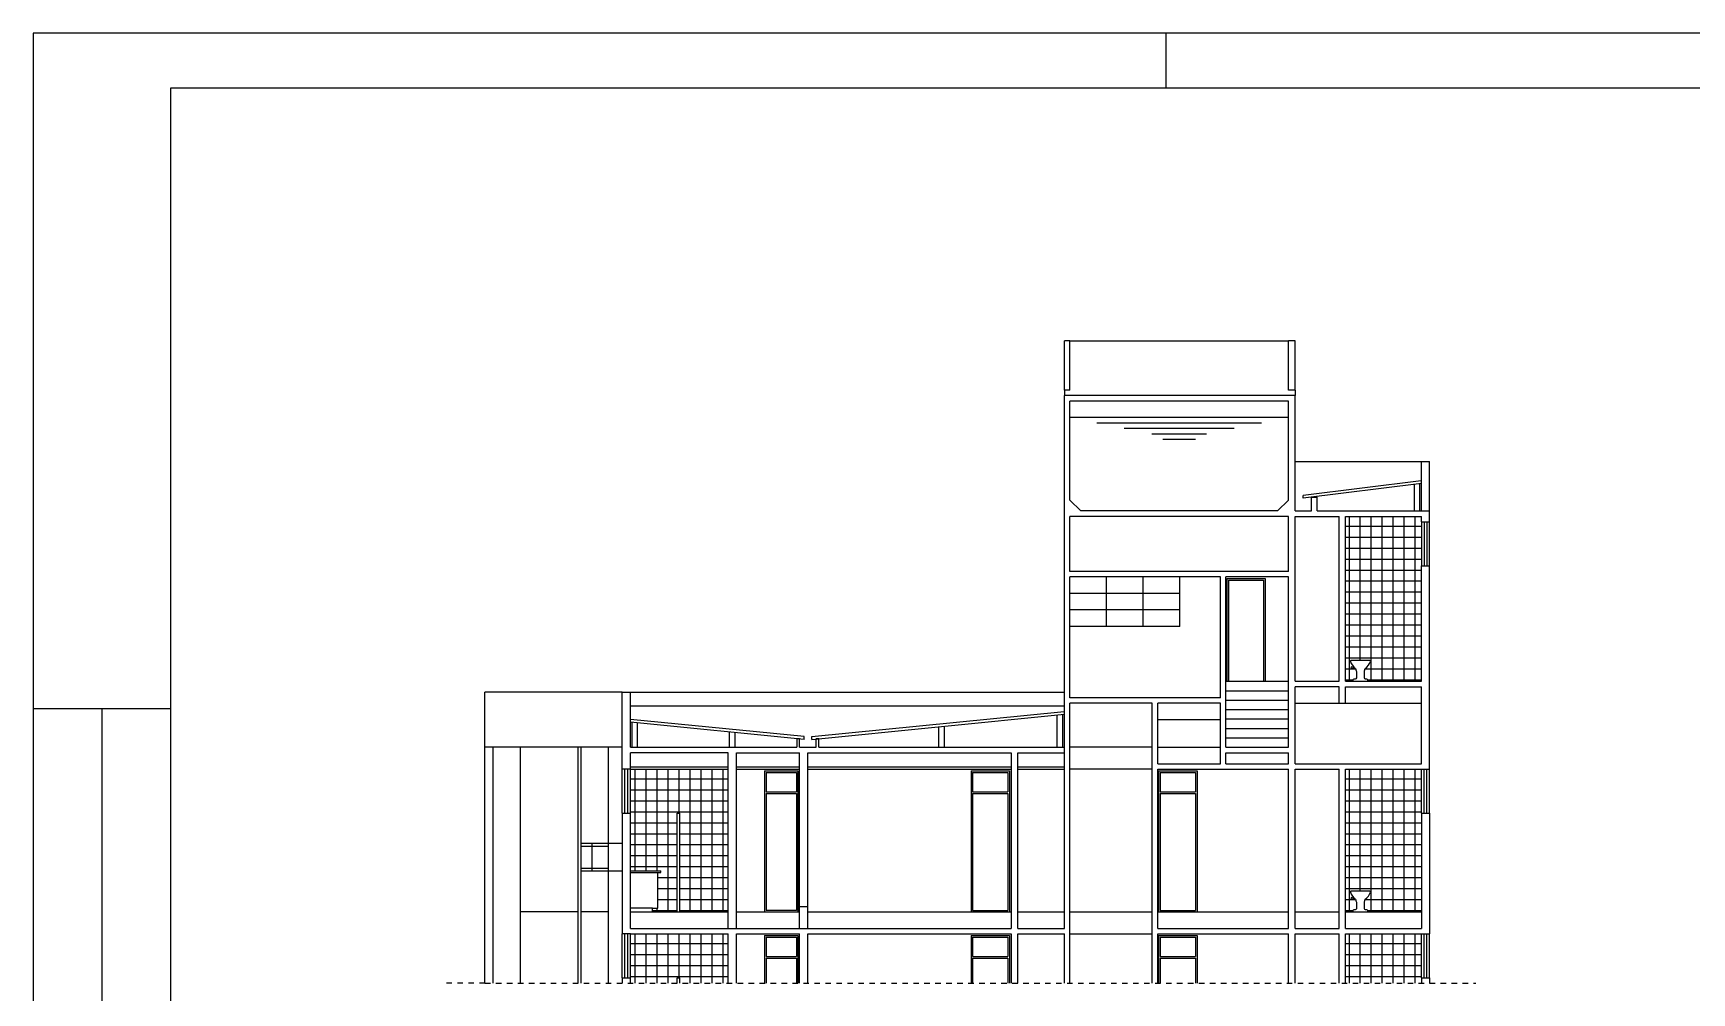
# Model space of a CAD drawing. Header units: millimetres. Extents: x 178 to 457, y 838 to 920.
# Drawn here: x 397.89 to 428.09, y 888.91 to 906.38 of the extents above; entities that cross this region are included whole.
import ezdxf

# ---------------------------------------------------------------- set-up
doc = ezdxf.new("R2010")
doc.units = ezdxf.units.MM
doc.linetypes.add('HIDDEN', pattern=[0.375, 0.25, -0.125])
for name, color, linetype in [('Alvenaria', 7, 'Continuous'), ('Esquadrias', 5, 'Continuous'), ('Paredebaix', 4, 'Continuous'), ('Piso', 1, 'Continuous'), ('Projeção', 8, 'HIDDEN')]:
    doc.layers.add(name, color=color, linetype=linetype)
pattern_1 = [(0, (-25.14764, 114.20771), (0, 0.2), []), (90, (-25.14764, 114.20771), (-0.2, 1e-17), [])]
pattern_2 = [(0, (-25.14764, 117.20771), (0, 0.2), []), (90, (-25.14764, 117.20771), (-0.2, 1e-17), [])]

msp = doc.modelspace()

# ---------------------------------------------------------------- hatches: boundary and pattern name
at = {"layer": 'Piso'}
h = msp.add_hatch(dxfattribs=at)
h.set_pattern_fill('_USER,_O', color=256, scale=0.2, double=1, pattern_type=0)
h.set_pattern_definition([(0, (-25.14764, 108.20771), (0, 0.2), []), (90, (-25.14764, 108.20771), (-0.2, 1e-17), [])])
h.paths.add_polyline_path([(423.1688284, 897.5821558), (421.7845789, 897.5821558), (421.7845789, 894.5821558), (421.918917, 894.5821558), (421.918917, 894.6037369, -0.4529698611), (421.936599, 894.6203885), (421.9577161, 894.6203885, 0.2286060689), (421.9800685, 894.6419398), (421.9800685, 894.7610594, 0.0578386426), (421.9637679, 894.8137152, -0.1464857469), (421.8720039, 894.9442237, -0.6396240427), (421.8899798, 894.9621558), (422.2165305, 894.9621558, -0.6396240427), (422.2345064, 894.9442237, -0.1464857469), (422.1427424, 894.8137152, 0.0578386426), (422.1264419, 894.7610594), (422.1264419, 894.6419398, 0.2286060689), (422.1487943, 894.6203885), (422.1699113, 894.6203885, -0.4529698611), (422.1875933, 894.6037369), (422.1875933, 894.5821558), (423.1688284, 894.5821558)])
h.paths.add_polyline_path([(421.9200965, 894.8321558, -1), (421.8864138, 894.8321558, -1)], flags=16)
h = msp.add_hatch(dxfattribs=at)
h.set_pattern_fill('_USER', color=256, scale=0.2, style=0, double=1, pattern_type=0)
h.set_pattern_definition(pattern_2)
h.paths.add_polyline_path([(409.6645789, 890.3821558), (410.5445789, 890.3821558), (410.5445789, 892.9821558), (408.7645789, 892.9821558), (408.7645789, 892.1821558), (408.7645789, 891.1321558), (409.3145789, 891.1321558), (409.3145789, 891.1021558), (409.2645789, 891.1021558), (409.2645789, 890.453171), (409.1645789, 890.453171), (409.1645789, 890.3821558), (409.6145789, 890.3821558), (409.6145789, 892.1821558), (409.6645789, 892.1821558)])
h = msp.add_hatch(dxfattribs=at)
h.set_pattern_fill('_USER,_O', color=256, scale=0.2, double=1, pattern_type=0)
h.set_pattern_definition(pattern_2)
h.paths.add_polyline_path([(422.2262236, 890.7621558, -0.4135000527), (422.2345064, 890.7442237, -0.1464857469), (422.1427424, 890.6137152, 0.0578386427), (422.1264419, 890.5610594), (422.1264419, 890.4419398, 0.2286060689), (422.1487943, 890.4203885), (422.1699113, 890.4203885, -0.4529698611), (422.1875933, 890.4037369), (422.1875933, 890.3821558), (423.1645789, 890.3821558), (423.1645789, 892.1821558), (423.1645789, 892.9821558), (421.7845789, 892.9821558), (421.7845789, 890.3821558), (421.918917, 890.3821558), (421.918917, 890.4037369, -0.4529698611), (421.936599, 890.4203885), (421.9577161, 890.4203885, 0.2286060689), (421.9800685, 890.4419398), (421.9800685, 890.5610594, 0.0578386427), (421.9637679, 890.6137152, -0.1464857469), (421.8720039, 890.7442237, -0.4135000527), (421.8802867, 890.7621558)])
edge = h.paths.add_edge_path()
edge.add_line((422.2347805, 890.7450497), (422.2345064, 890.7442237))
edge.add_arc((422.2213771, 890.7490382), 0.0139843, 339.86188802, 343.42818314)
edge = h.paths.add_edge_path()
edge.add_line((421.918917, 890.4037369), (421.918917, 890.4048754))
edge.add_arc((421.9350626, 890.4043061), 0.0161556, 177.98074891, 182.01925109)
edge = h.paths.add_edge_path()
edge.add_line((422.1875933, 890.4048754), (422.1875933, 890.4037369))
edge.add_arc((422.1714477, 890.4043061), 0.0161556, 357.98074891, 362.01925108)
edge = h.paths.add_edge_path()
edge.add_line((421.9335262, 890.4203885), (421.936599, 890.4203885))
edge.add_arc((421.9350626, 890.4043061), 0.0161556, 84.54287687, 95.45712313)
edge = h.paths.add_edge_path()
edge.add_line((422.1699113, 890.4203885), (422.1729841, 890.4203885))
edge.add_arc((422.1714477, 890.4043061), 0.0161556, 84.54287687, 95.45712313)
edge = h.paths.add_edge_path()
edge.add_arc((422.1358388, 890.832218), 0.278122, 198.26532019, 198.44460864)
edge.add_arc((421.8851333, 890.7490382), 0.0139843, 196.57181687, 200.13811198, ccw=False)
h = msp.add_hatch(dxfattribs=at)
h.set_pattern_fill('_USER', color=256, scale=0.2, style=0, double=1, pattern_type=0)
h.set_pattern_definition(pattern_1)
h.paths.add_polyline_path([(409.6145789, 887.8544499), (409.2645789, 887.8544499), (409.2645789, 887.453171), (409.1645789, 887.453171), (409.1645789, 887.3821558), (409.6145789, 887.3821558)])
h.paths.add_polyline_path([(410.5445789, 887.8544499), (409.6645789, 887.8544499), (409.6645789, 887.3821558), (410.5445789, 887.3821558)])
h.paths.add_polyline_path([(409.6645789, 889.0855722), (410.5445789, 889.0855722), (410.5445789, 889.9821558), (408.7645789, 889.9821558), (408.7645789, 889.0855722), (409.6145789, 889.0855722), (409.6145789, 889.1821558), (409.6645789, 889.1821558)])
h = msp.add_hatch(dxfattribs=at)
h.set_pattern_fill('_USER,_O', color=256, scale=0.2, double=1, pattern_type=0)
h.set_pattern_definition(pattern_1)
edge = h.paths.add_edge_path()
edge.add_line((422.2347805, 887.7450497), (422.2345064, 887.7442237))
edge.add_arc((422.2213771, 887.7490382), 0.0139843, 339.86188802, 343.42818314)
edge = h.paths.add_edge_path()
edge.add_line((421.918917, 887.4037369), (421.918917, 887.4048754))
edge.add_arc((421.9350626, 887.4043061), 0.0161556, 177.98074891, 182.01925109)
edge = h.paths.add_edge_path()
edge.add_line((422.1875933, 887.4048754), (422.1875933, 887.4037369))
edge.add_arc((422.1714477, 887.4043061), 0.0161556, 357.98074891, 362.01925108)
edge = h.paths.add_edge_path()
edge.add_line((421.9335262, 887.4203885), (421.936599, 887.4203885))
edge.add_arc((421.9350626, 887.4043061), 0.0161556, 84.54287687, 95.45712313)
edge = h.paths.add_edge_path()
edge.add_line((422.1699113, 887.4203885), (422.1729841, 887.4203885))
edge.add_arc((422.1714477, 887.4043061), 0.0161556, 84.54287687, 95.45712313)
edge = h.paths.add_edge_path()
edge.add_arc((422.1358388, 887.832218), 0.278122, 198.26532019, 198.44460864)
edge.add_arc((421.8851333, 887.7490382), 0.0139843, 196.57181687, 200.13811198, ccw=False)
edge = h.paths.add_edge_path()
edge.add_line((423.1645789, 887.8544499), (421.7845789, 887.8544499))
edge.add_line((421.7845789, 887.8544499), (421.7845789, 887.3821558))
edge.add_line((421.7845789, 887.3821558), (421.918917, 887.3821558))
edge.add_line((421.918917, 887.3821558), (421.918917, 887.4037369))
edge.add_arc((421.9350626, 887.4043061), 0.0161556, 84.54287687, 182.01925109, ccw=False)
edge.add_line((421.936599, 887.4203885), (421.9577161, 887.4203885))
edge.add_arc((421.9465558, 887.4543309), 0.03573, 288.2008082, 339.70835919)
edge.add_line((421.9800685, 887.4419398), (421.9800685, 887.5610594))
edge.add_arc((421.7450816, 887.517166), 0.2390512, 10.58040138, 23.82129004)
edge.add_arc((422.1358388, 887.832218), 0.278122, 198.44460864, 231.77958332, ccw=False)
edge.add_arc((421.8851333, 887.7490382), 0.0139843, 110.27772397, 200.13811198, ccw=False)
edge.add_line((421.8802867, 887.7621558), (422.2262236, 887.7621558))
edge.add_arc((422.2213771, 887.7490382), 0.0139843, -20.13811198, 69.72227603, ccw=False)
edge.add_arc((421.9706716, 887.832218), 0.278122, 308.22041668, 341.55539136, ccw=False)
edge.add_arc((422.3614287, 887.517166), 0.2390512, 156.17870996, 169.41959862)
edge.add_line((422.1264419, 887.5610594), (422.1264419, 887.4419398))
edge.add_arc((422.1599545, 887.4543309), 0.03573, 200.29164081, 251.7991918)
edge.add_line((422.1487943, 887.4203885), (422.1699113, 887.4203885))
edge.add_arc((422.1714477, 887.4043061), 0.0161556, -2.01925109, 95.45712313, ccw=False)
edge.add_line((422.1875933, 887.4037369), (422.1875933, 887.3821558))
edge.add_line((422.1875933, 887.3821558), (423.1645789, 887.3821558))
edge.add_line((423.1645789, 887.3821558), (423.1645789, 887.8544499))
h.paths.add_polyline_path([(421.7845789, 889.0855722), (423.1645789, 889.0855722), (423.1645789, 889.9821558), (421.7845789, 889.9821558)])

# ---------------------------------------------------------------- linework, layer by layer
at = {"layer": 'Alvenaria'}
for p, q in [((400.3900516, 905.3805921), (400.3900516, 865.3805921)), ((456.2900516, 905.3805921), (400.3900516, 905.3805921)), ((416.6645789, 899.8821558), (416.6645789, 900.7821558)), ((416.7645789, 900.7821558), (416.6645789, 900.7821558)), ((416.7645789, 899.8821558), (416.7645789, 900.7821558)), ((420.7445789, 899.8821558), (420.7445789, 900.7821558)), ((420.8645789, 900.7821558), (420.7445789, 900.7821558)), ((420.8645789, 899.8821558), (420.8645789, 900.7821558)), ((416.7645789, 899.8821558), (416.6645789, 899.8821558)), ((416.6645789, 894.2821588), (416.6645789, 899.7821558)), ((420.8645789, 899.7821558), (416.6645789, 899.7821558)), ((420.7445789, 899.6821558), (416.7645789, 899.6821558)), ((416.7645789, 897.8821558), (416.7645789, 899.6821558)), ((420.8645789, 899.8821558), (420.7445789, 899.8821558)), ((420.7445789, 897.8821558), (420.7445789, 899.6821558)), ((420.8645789, 897.6821558), (420.8645789, 899.7821558)), ((423.1688284, 897.6821558), (423.1688284, 898.5821558)), ((423.1688284, 898.5821558), (423.3145789, 898.5821558)), ((423.3145789, 897.6821558), (423.3145789, 898.5821558)), ((416.7645789, 897.8821558), (416.9645789, 897.6821558)), ((420.7445789, 897.8821558), (420.5445789, 897.6821558)), ((421.1645789, 897.6821558), (421.1645789, 897.9321558)), ((421.1645789, 897.9321558), (421.2645789, 897.9321558)), ((421.2645789, 897.6821558), (421.2645789, 897.9321558)), ((420.7445789, 897.5821558), (416.7645789, 897.5821558)), ((416.7645789, 896.5821558), (416.7645789, 897.5821558)), ((420.5445789, 897.6821558), (416.9645789, 897.6821558)), ((420.7445789, 896.5821558), (420.7445789, 897.5821558)), ((420.8645789, 897.6821558), (421.1645789, 897.6821558)), ((420.8645789, 897.5821558), (421.6645789, 897.5821558)), ((420.8645789, 894.5821558), (420.8645789, 897.5821558)), ((421.2645789, 897.6821558), (423.3145789, 897.6821558)), ((421.6645789, 894.5821558), (421.6645789, 897.5821558)), ((421.7845789, 894.5821558), (421.7845789, 897.5821558)), ((421.7845789, 897.5821558), (423.1688284, 897.5821558)), ((423.1688284, 897.4821558), (423.1688284, 897.5821558)), ((423.1688284, 897.4821558), (423.3145789, 897.4821558)), ((423.3145789, 897.4821558), (423.3145789, 897.6821558)), ((420.7445789, 896.5821558), (416.7645789, 896.5821558)), ((423.1688284, 894.5821558), (423.1688284, 896.6821558)), ((423.1688284, 896.6821558), (423.3145789, 896.6821558)), ((423.3145789, 892.9821558), (423.3145789, 896.6821558)), ((419.5045789, 896.4821558), (416.7645789, 896.4821558)), ((416.7645789, 894.2821588), (416.7645789, 896.4821558)), ((419.5045789, 894.2821588), (419.5045789, 896.4821558)), ((420.7445789, 896.4821558), (419.6045789, 896.4821558)), ((419.6045789, 893.3821558), (419.6045789, 896.4821558)), ((420.7445789, 894.5821558), (420.7445789, 896.4821558)), ((420.7445789, 893.3821558), (420.7445789, 894.5821558)), ((420.8645789, 894.5821558), (421.6645789, 894.5821558)), ((420.8645789, 893.0821558), (420.8645789, 894.4821558)), ((421.6645789, 894.4821558), (420.8645789, 894.4821558)), ((421.6645789, 894.1821558), (421.6645789, 894.4821558)), ((421.7845789, 894.5821558), (423.1688284, 894.5821558)), ((421.7845789, 894.4821558), (423.1688284, 894.4821558)), ((421.7845789, 894.1821558), (421.7845789, 894.4821558)), ((423.1688284, 893.0821558), (423.1688284, 894.4821558)), ((408.6145789, 892.9821558), (408.6145789, 894.3821558)), ((408.6145789, 894.3821558), (408.7645789, 894.3821558)), ((408.7645789, 893.3821558), (408.7645789, 894.3821558)), ((416.6645789, 893.0821558), (416.6645789, 894.2821588)), ((419.5045789, 894.2821588), (416.7645789, 894.2821588)), ((416.7645789, 893.0821558), (416.7645789, 894.1821588)), ((418.2645789, 894.1821588), (416.7645789, 894.1821588)), ((416.7645789, 889.0855722), (416.7645789, 894.1821588)), ((418.2645789, 893.0821558), (418.2645789, 894.1821588)), ((418.2645789, 889.0855722), (418.2645789, 894.1821588)), ((418.3645789, 893.0821558), (418.3645789, 894.1821588)), ((419.5045789, 894.1821588), (418.3645789, 894.1821588)), ((419.5045789, 893.0821558), (419.5045789, 894.1821588)), ((421.6645789, 894.1821558), (421.7845789, 894.1821558)), ((408.7645789, 893.3821558), (411.7945789, 893.3821558)), ((408.7645789, 892.9821558), (408.7645789, 893.2821558)), ((410.5445789, 893.2821558), (408.7645789, 893.2821558)), ((410.5445789, 892.9821558), (410.5445789, 893.2821558)), ((410.6945789, 890.0821558), (410.6945789, 893.2821558)), ((410.6945789, 893.2821558), (411.8445789, 893.2821558)), ((411.8445789, 893.5321558), (411.7945789, 893.5321558)), ((411.7945789, 893.5321558), (411.7945789, 893.3821558)), ((411.8445789, 893.3821558), (411.8445789, 893.5321558)), ((411.8445789, 893.3821558), (412.1445789, 893.3821558)), ((411.8445789, 890.0821558), (411.8445789, 893.2821558)), ((411.9945789, 890.0821558), (411.9945789, 893.2821558)), ((411.9945789, 893.2821558), (415.6945789, 893.2821558)), ((412.1445789, 893.3821558), (412.1445789, 893.5321558)), ((412.1945789, 893.5321558), (412.1445789, 893.5321558)), ((412.1945789, 893.3821558), (412.1945789, 893.5321558)), ((412.1945789, 893.3821558), (416.6645789, 893.3821558)), ((415.6945789, 893.2821558), (415.6945789, 890.0821558)), ((415.8145789, 893.3821558), (416.6645789, 893.3821558)), ((415.8145789, 890.0821558), (415.8145789, 893.2821558)), ((415.8145789, 893.2821558), (416.6645789, 893.2821558)), ((416.6645789, 890.0821558), (416.6645789, 893.2821558)), ((419.6045789, 893.3821558), (420.7445789, 893.3821558)), ((419.6045789, 893.0821558), (419.6045789, 893.2821558)), ((419.6045789, 893.2821558), (420.7445789, 893.2821558)), ((420.7445789, 893.0821558), (420.7445789, 893.2821558)), ((408.7645789, 892.9821558), (408.6145789, 892.9821558)), ((410.5445789, 890.0821558), (410.5445789, 892.9821558)), ((418.3645789, 893.0821558), (419.5045789, 893.0821558)), ((418.3645789, 890.0821558), (418.3645789, 892.9821558)), ((418.3645789, 892.9821558), (420.7445789, 892.9821558)), ((419.6045789, 893.0821558), (420.7445789, 893.0821558)), ((420.7445789, 890.0821558), (420.7445789, 892.9821558)), ((420.8645789, 893.0821558), (421.6645789, 893.0821558)), ((420.8645789, 893.0821558), (423.1645789, 893.0821558)), ((420.8645789, 890.0821558), (420.8645789, 892.9821558)), ((420.8645789, 892.9821558), (421.6645789, 892.9821558)), ((421.6645789, 890.0821558), (421.6645789, 892.9821558)), ((421.7845789, 890.0821558), (421.7845789, 892.9821558)), ((421.7845789, 892.9821558), (423.1645789, 892.9821558)), ((423.1645789, 892.9821558), (423.3145789, 892.9821558)), ((408.6145789, 892.1821558), (408.7645789, 892.1821558)), ((408.6145789, 892.1821558), (408.6145789, 889.9821558)), ((408.7645789, 890.0821558), (408.7645789, 892.1821558)), ((423.1645789, 892.1821558), (423.1645789, 890.0821558)), ((423.1645789, 892.1821558), (423.3145789, 892.1821558)), ((423.3145789, 892.1821558), (423.3145789, 889.9821558)), ((411.8445789, 890.4838561), (411.9945789, 890.4838561)), ((408.7645789, 889.9821558), (408.6145789, 889.9821558)), ((408.7645789, 890.0821558), (415.6945789, 890.0821558)), ((408.7645789, 889.9821558), (410.5445789, 889.9821558)), ((410.5445789, 889.0855722), (410.5445789, 889.9821558)), ((410.6945789, 889.9821558), (411.8445789, 889.9821558)), ((410.6945789, 889.0855722), (410.6945789, 889.9821558)), ((411.8445789, 889.0855722), (411.8445789, 889.9821558)), ((411.9945789, 889.9821558), (415.6945789, 889.9821558)), ((411.9945789, 889.0855722), (411.9945789, 889.9821558)), ((415.6945789, 889.9821558), (415.6945789, 889.0855722)), ((415.8145789, 890.0821558), (416.6645789, 890.0821558)), ((415.8145789, 889.9821558), (416.6645789, 889.9821558)), ((415.8145789, 889.0855722), (415.8145789, 889.9821558)), ((416.6645789, 889.0855722), (416.6645789, 889.9821558)), ((418.3645789, 890.0821558), (420.7445789, 890.0821558)), ((418.3645789, 889.9821558), (420.7445789, 889.9821558)), ((418.3645789, 889.0855722), (418.3645789, 889.9821558)), ((420.7445789, 889.0855722), (420.7445789, 889.9821558)), ((420.8645789, 890.0821558), (421.6645789, 890.0821558)), ((420.8645789, 889.9821558), (421.6645789, 889.9821558)), ((420.8645789, 889.0855722), (420.8645789, 889.9821558)), ((421.6645789, 889.0855722), (421.6645789, 889.9821558)), ((421.7845789, 890.0821558), (423.1645789, 890.0821558)), ((421.7845789, 889.9821558), (423.1645789, 889.9821558)), ((421.7845789, 889.0855722), (421.7845789, 889.9821558)), ((423.1645789, 889.9821558), (423.3145789, 889.9821558)), ((408.6145789, 889.1821558), (408.7645789, 889.1821558)), ((408.6145789, 889.1821558), (408.6145789, 889.0855722)), ((408.7645789, 889.0855722), (408.7645789, 889.1821558)), ((423.1645789, 889.1821558), (423.1645789, 889.0855722)), ((423.1645789, 889.1821558), (423.3145789, 889.1821558)), ((423.3145789, 889.1821558), (423.3145789, 889.0855722))]:
    msp.add_line(p, q, dxfattribs=at)
at = {"layer": 'Esquadrias'}
for p, q in [((423.2188284, 896.6821558), (423.2188284, 897.4821558)), ((423.2688284, 896.6821558), (423.2688284, 897.4821558)), ((408.6645789, 892.1821558), (408.6645789, 892.9821558)), ((408.7145789, 892.1821558), (408.7145789, 892.9821558)), ((423.2145789, 892.1821558), (423.2145789, 892.9821558)), ((423.2645789, 892.1821558), (423.2645789, 892.9821558)), ((408.6645789, 889.1821558), (408.6645789, 889.9821558)), ((408.7145789, 889.1821558), (408.7145789, 889.9821558)), ((423.2145789, 889.1821558), (423.2145789, 889.9821558)), ((423.2645789, 889.1821558), (423.2645789, 889.9821558))]:
    msp.add_line(p, q, dxfattribs=at)
at = {"layer": 'Paredebaix'}
for p, q in [((397.8900516, 906.3805921), (397.8900516, 864.3805921)), ((457.2900516, 906.3805921), (397.8900516, 906.3805921)), ((418.5100516, 906.3805921), (418.5100516, 905.3805921)), ((423.1688284, 897.4821558), (423.1688284, 896.6821558)), ((423.3145789, 896.6821558), (423.3145789, 897.4821558)), ((400.3900516, 894.0805921), (397.8900516, 894.0805921)), ((399.1400516, 894.0805921), (399.1400516, 864.3805921)), ((408.6145789, 892.1821558), (408.6145789, 892.9821558)), ((408.7645789, 893.0221558), (410.5445789, 893.0221558)), ((408.7645789, 892.9821558), (410.5445789, 892.9821558)), ((408.7645789, 892.1821558), (408.7645789, 892.9821558)), ((410.6945789, 893.0221558), (411.8445789, 893.0221558)), ((410.6945789, 892.9821558), (411.8445789, 892.9821558)), ((411.9945789, 893.0221558), (415.6945789, 893.0221558)), ((411.9945789, 892.9821558), (415.6945789, 892.9821558)), ((415.8145789, 893.0221558), (416.6645789, 893.0221558)), ((415.8145789, 892.9821558), (416.6645789, 892.9821558)), ((423.1645789, 892.1821558), (423.1645789, 892.9821558)), ((423.3145789, 892.1821558), (423.3145789, 892.9821558)), ((408.7645789, 891.1321558), (409.3145789, 891.1321558)), ((408.7645789, 891.1021558), (409.3145789, 891.1021558)), ((409.2645789, 890.453171), (409.2645789, 891.1021558)), ((409.3145789, 891.1021558), (409.3145789, 891.1321558)), ((409.1645789, 890.453171), (408.7645789, 890.453171)), ((409.1645789, 890.3821558), (409.1645789, 890.453171)), ((409.1645789, 890.453171), (409.2645789, 890.453171)), ((408.6145789, 889.1821558), (408.6145789, 889.9821558)), ((408.7645789, 889.1821558), (408.7645789, 889.9821558)), ((423.1645789, 889.1821558), (423.1645789, 889.9821558)), ((423.3145789, 889.1821558), (423.3145789, 889.9821558))]:
    msp.add_line(p, q, dxfattribs=at)
for points in [[(421.918917, 894.5821558), (422.1875933, 894.5821558), (422.1875933, 894.6048754, 0.3764910433), (422.1729841, 894.6203885), (422.1487943, 894.6203885, -0.2286060689), (422.1264419, 894.6419398), (422.1264419, 894.7610594, -0.0578386426), (422.1427424, 894.8137152, 0.1472849186), (422.2347805, 894.9450497, 0.3953935602), (422.2262236, 894.9621558), (421.8802867, 894.9621558, 0.3953935602), (421.8717298, 894.9450497, 0.1472849186), (421.9637679, 894.8137152, -0.0578386426), (421.9800685, 894.7610594), (421.9800685, 894.6419398, -0.2286060689), (421.9577161, 894.6203885), (421.9335262, 894.6203885, 0.3764910433), (421.918917, 894.6048754)], [(421.918917, 890.3821558), (422.1875933, 890.3821558), (422.1875933, 890.4048754, 0.3764910433), (422.1729841, 890.4203885), (422.1487943, 890.4203885, -0.2286060689), (422.1264419, 890.4419398), (422.1264419, 890.5610594, -0.0578386426), (422.1427424, 890.6137152, 0.1472849186), (422.2347805, 890.7450497, 0.3953935602), (422.2262236, 890.7621558), (421.8802867, 890.7621558, 0.3953935602), (421.8717298, 890.7450497, 0.1472849186), (421.9637679, 890.6137152, -0.0578386426), (421.9800685, 890.5610594), (421.9800685, 890.4419398, -0.2286060689), (421.9577161, 890.4203885), (421.9335262, 890.4203885, 0.3764910433), (421.918917, 890.4048754)]]:
    msp.add_lwpolyline(points, format="xyb", close=True, dxfattribs=at)
for centre in [(421.9032552, 894.8321558), (421.9032552, 890.6321558)]:
    msp.add_circle(centre, 0.0168414, dxfattribs=at)
at = {"layer": 'Piso'}
for p, q in [((416.7645789, 900.7821558), (420.7445789, 900.7821558)), ((416.6645789, 899.8821558), (416.6645789, 899.7821558)), ((420.8645789, 899.8821558), (420.8645789, 899.7821558)), ((420.7445789, 899.3821558), (416.7645789, 899.3821558)), ((420.2545789, 899.2821558), (417.2545789, 899.2821558)), ((419.7545789, 899.1821558), (417.7545789, 899.1821558)), ((419.2545789, 899.0821558), (418.2545789, 899.0821558)), ((419.0545789, 898.9821558), (418.4545789, 898.9821558)), ((420.8645789, 898.5821558), (423.1688284, 898.5821558)), ((423.1626396, 898.2317713), (421.0145789, 897.963833)), ((423.1688284, 898.1821558), (421.0145789, 897.9134456)), ((423.0388284, 897.6821558), (423.0388284, 898.1659403)), ((423.1388284, 897.6821558), (423.1388284, 898.1784138)), ((421.0145789, 897.9134456), (421.0145789, 897.963833)), ((417.4312459, 895.5821558), (417.4312459, 896.4821558)), ((418.0979129, 895.5821558), (418.0979129, 896.4821558)), ((418.7645789, 895.5821558), (418.7645789, 896.4821558)), ((419.6195789, 896.4521558), (419.6195789, 894.5821588)), ((419.6195789, 896.4521558), (420.3195789, 896.4521558)), ((419.6495789, 896.4221558), (419.6495789, 894.5821588)), ((419.6495789, 896.4221558), (420.2895789, 896.4221558)), ((420.2895789, 896.4221558), (420.2895789, 894.5821588)), ((420.3195789, 896.4521558), (420.3195789, 894.5821588)), ((418.7645789, 896.1821558), (416.7645789, 896.1821558)), ((418.7645789, 895.8821558), (416.7645789, 895.8821558)), ((418.7645789, 895.5821558), (416.7645789, 895.5821558)), ((419.6045789, 894.5821588), (420.7445789, 894.5821588)), ((406.1145789, 889.9821558), (406.1145789, 894.3821558)), ((408.6145789, 894.3821558), (406.1145789, 894.3821558)), ((408.7645789, 894.3821558), (416.6645789, 894.3821558)), ((419.6045789, 894.4107298), (420.7445789, 894.4107298)), ((419.6045789, 894.2393008), (420.7445789, 894.2393008)), ((420.8645789, 894.1821558), (421.6645789, 894.1821558)), ((421.7845789, 894.1821558), (423.1688284, 894.1821558)), ((408.7645789, 894.1321558), (416.6645789, 894.1321558)), ((411.9245789, 893.5744384), (408.7645789, 893.8890402)), ((412.0645789, 893.5744384), (416.6596255, 894.0319099)), ((412.0645789, 893.5241912), (416.6645789, 893.9821558)), ((416.5345789, 893.3821558), (416.5345789, 893.9692133)), ((416.6345789, 893.3821558), (416.6345789, 893.9791691)), ((419.5045789, 893.8821588), (418.3645789, 893.8821588)), ((419.6045789, 894.0678718), (420.7445789, 894.0678718)), ((419.6045789, 893.8964428), (420.7445789, 893.8964428)), ((411.9245789, 893.5241912), (408.7645789, 893.838793)), ((408.7945789, 893.3821558), (408.7945789, 893.8358063)), ((408.8945789, 893.3821558), (408.8945789, 893.8258505)), ((410.5695789, 893.3821558), (410.5695789, 893.6615806)), ((410.6695789, 893.3821558), (410.6695789, 893.646647)), ((411.9245789, 893.5241912), (411.9245789, 893.5744384)), ((412.0645789, 893.5241912), (412.0645789, 893.5744384)), ((414.3795789, 893.3821558), (414.3795789, 893.7546669)), ((414.4795789, 893.3821558), (414.4795789, 893.7646226)), ((419.6045789, 893.7250138), (420.7445789, 893.7250138)), ((419.6045789, 893.5535848), (420.7445789, 893.5535848)), ((408.6145789, 893.3821558), (406.1145789, 893.3821558)), ((406.2645789, 889.9821558), (406.2645789, 893.3821558)), ((406.7645789, 889.9821558), (406.7645789, 893.3821558)), ((407.8145789, 889.9821558), (407.8145789, 893.3821558)), ((407.8645789, 889.9821558), (407.8645789, 893.3821558)), ((408.3645789, 889.9821558), (408.3645789, 893.3821558)), ((418.2645789, 893.3821558), (416.7645789, 893.3821558)), ((418.3645789, 893.3821558), (419.5045789, 893.3821558)), ((411.2045789, 892.9521558), (411.2045789, 892.5721558)), ((411.2045789, 892.9521558), (411.2045789, 890.3821558)), ((411.2045789, 892.9521558), (411.8145789, 892.9521558)), ((411.8145789, 892.9521558), (411.8145789, 890.3821558)), ((414.9645789, 892.9521558), (414.9645789, 890.3821558)), ((414.9645789, 892.9521558), (415.6645789, 892.9521558)), ((415.6645789, 892.9521558), (415.6645789, 890.3821558)), ((418.2645789, 892.9821558), (416.7645789, 892.9821558)), ((418.3795789, 892.9521558), (418.3795789, 890.3821558)), ((418.3795789, 892.9521558), (419.0795789, 892.9521558)), ((419.0795789, 892.9521558), (419.0795789, 890.3821558)), ((411.2345789, 892.9221558), (411.2345789, 892.5721558)), ((411.2345789, 892.9221558), (411.7845789, 892.9221558)), ((411.7845789, 892.9221558), (411.7845789, 892.5721558)), ((414.9945789, 892.9221558), (414.9945789, 892.5721558)), ((414.9945789, 892.9221558), (415.6345789, 892.9221558)), ((415.6345789, 892.9221558), (415.6345789, 892.5721558)), ((418.4095789, 892.9221558), (418.4095789, 892.5721558)), ((418.4095789, 892.9221558), (419.0495789, 892.9221558)), ((419.0495789, 892.9221558), (419.0495789, 892.5721558)), ((411.2345789, 892.5721558), (411.7845789, 892.5721558)), ((411.2345789, 892.5421558), (411.2345789, 890.4121558)), ((411.2345789, 892.5421558), (411.7845789, 892.5421558)), ((411.7845789, 892.5421558), (411.7845789, 890.4121558)), ((414.9945789, 892.5721558), (415.6345789, 892.5721558)), ((414.9945789, 892.5421558), (414.9945789, 890.4121558)), ((414.9945789, 892.5421558), (415.6345789, 892.5421558)), ((415.6345789, 892.5421558), (415.6345789, 890.4121558)), ((418.4095789, 892.5721558), (419.0495789, 892.5721558)), ((418.4095789, 892.5421558), (418.4095789, 890.4121558)), ((418.4095789, 892.5421558), (419.0495789, 892.5421558)), ((419.0495789, 892.5421558), (419.0495789, 890.4121558)), ((409.6145789, 890.3821558), (409.6145789, 892.1821558)), ((409.6145789, 892.1821558), (409.6645789, 892.1821558)), ((409.6645789, 890.3821558), (409.6645789, 892.1821558)), ((407.8645789, 891.6321558), (408.6145789, 891.6321558)), ((407.8645789, 891.5821558), (408.3645789, 891.5821558)), ((408.0645789, 891.1321558), (408.0645789, 891.6321558)), ((407.8645789, 891.1821558), (408.3645789, 891.1821558)), ((407.8645789, 891.1321558), (408.6145789, 891.1321558)), ((407.8145789, 890.3821558), (406.7645789, 890.3821558)), ((408.3645789, 890.3821558), (407.8645789, 890.3821558)), ((408.7645789, 890.3821558), (410.5445789, 890.3821558)), ((410.6945789, 890.3821558), (411.8445789, 890.3821558)), ((411.7845789, 890.4121558), (411.2345789, 890.4121558)), ((411.9945789, 890.3821558), (415.6945789, 890.3821558)), ((414.9945789, 890.4121558), (415.6345789, 890.4121558)), ((415.8145789, 890.3821558), (416.6645789, 890.3821558)), ((416.7645789, 890.3821558), (418.2645789, 890.3821558)), ((418.3645789, 890.3821558), (420.7445789, 890.3821558)), ((418.4095789, 890.4121558), (419.0495789, 890.4121558)), ((420.8645789, 890.3821558), (421.6645789, 890.3821558)), ((421.7845789, 890.3821558), (423.1645789, 890.3821558)), ((406.1145789, 889.0855722), (406.1145789, 889.9821558)), ((406.2645789, 889.0855722), (406.2645789, 889.9821558)), ((406.7645789, 889.0855722), (406.7645789, 889.9821558)), ((407.8145789, 889.0855722), (407.8145789, 889.9821558)), ((407.8645789, 889.0855722), (407.8645789, 889.9821558)), ((408.3645789, 889.0855722), (408.3645789, 889.9821558)), ((411.2045789, 889.9521558), (411.8145789, 889.9521558)), ((411.2045789, 889.9521558), (411.2045789, 889.5721558)), ((411.2045789, 889.9521558), (411.2045789, 889.0855722)), ((411.8145789, 889.9521558), (411.8145789, 889.0855722)), ((414.9645789, 889.9521558), (414.9645789, 889.0855722)), ((414.9645789, 889.9521558), (415.6645789, 889.9521558)), ((415.6645789, 889.9521558), (415.6645789, 889.0855722)), ((416.7645789, 889.9821558), (418.2645789, 889.9821558)), ((418.3795789, 889.9521558), (418.3795789, 889.0855722)), ((418.3795789, 889.9521558), (419.0795789, 889.9521558)), ((419.0795789, 889.9521558), (419.0795789, 889.0855722)), ((411.2345789, 889.9221558), (411.7845789, 889.9221558)), ((411.2345789, 889.9221558), (411.2345789, 889.5721558)), ((411.7845789, 889.9221558), (411.7845789, 889.5721558)), ((414.9945789, 889.9221558), (414.9945789, 889.5721558)), ((414.9945789, 889.9221558), (415.6345789, 889.9221558)), ((415.6345789, 889.9221558), (415.6345789, 889.5721558)), ((418.4095789, 889.9221558), (418.4095789, 889.5721558)), ((418.4095789, 889.9221558), (419.0495789, 889.9221558)), ((419.0495789, 889.9221558), (419.0495789, 889.5721558)), ((411.2345789, 889.5721558), (411.7845789, 889.5721558)), ((411.2345789, 889.5421558), (411.7845789, 889.5421558)), ((411.2345789, 889.5421558), (411.2345789, 889.0855722)), ((411.7845789, 889.5421558), (411.7845789, 889.0855722)), ((414.9945789, 889.5721558), (415.6345789, 889.5721558)), ((414.9945789, 889.5421558), (414.9945789, 889.0855722)), ((414.9945789, 889.5421558), (415.6345789, 889.5421558)), ((415.6345789, 889.5421558), (415.6345789, 889.0855722)), ((418.4095789, 889.5721558), (419.0495789, 889.5721558)), ((418.4095789, 889.5421558), (418.4095789, 889.0855722)), ((418.4095789, 889.5421558), (419.0495789, 889.5421558)), ((419.0495789, 889.5421558), (419.0495789, 889.0855722)), ((409.6145789, 889.1821558), (409.6645789, 889.1821558)), ((409.6145789, 889.0855722), (409.6145789, 889.1821558)), ((409.6645789, 889.0855722), (409.6645789, 889.1821558))]:
    msp.add_line(p, q, dxfattribs=at)
at = {"layer": 'Projeção', "color": 2, "ltscale": 0.3}
for p, q in [((406.1145789, 889.0855722), (405.3158841, 889.0855722)), ((406.1145789, 889.0855722), (423.3145789, 889.0855722)), ((423.3145789, 889.0855722), (424.1546711, 889.0855722))]:
    msp.add_line(p, q, dxfattribs=at)

doc.saveas('drawing.dxf')
